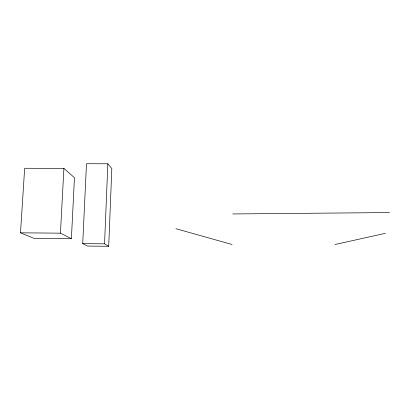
<?xml version="1.0" encoding="UTF-8"?>
<svg xmlns="http://www.w3.org/2000/svg" width="410" height="410" viewBox="0 0 410 410"><rect width="100%" height="100%" fill="white"/><g stroke="black" fill="none" stroke-linecap="round" stroke-linejoin="round"><path stroke-width="0.61" d="M108.711 246.277L104.55 243.827L107.845 163.785L86.489 163.723L82.718 243.622L87.561 246.072L108.711 246.277L111.817 168.648L107.845 163.785M71.396 238.661L74.461 177.75L63.904 168.397L24.661 168.264L20.5 232.818L33.892 238.318L71.396 238.661L60.444 233.167L20.5 232.818M60.444 233.167L63.904 168.397M334.929 244.534L385.4 233.321M232.767 213.948L389.5 212.564M82.718 243.622L104.55 243.827M175.962 228.713L232.039 244.498"/></g></svg>
